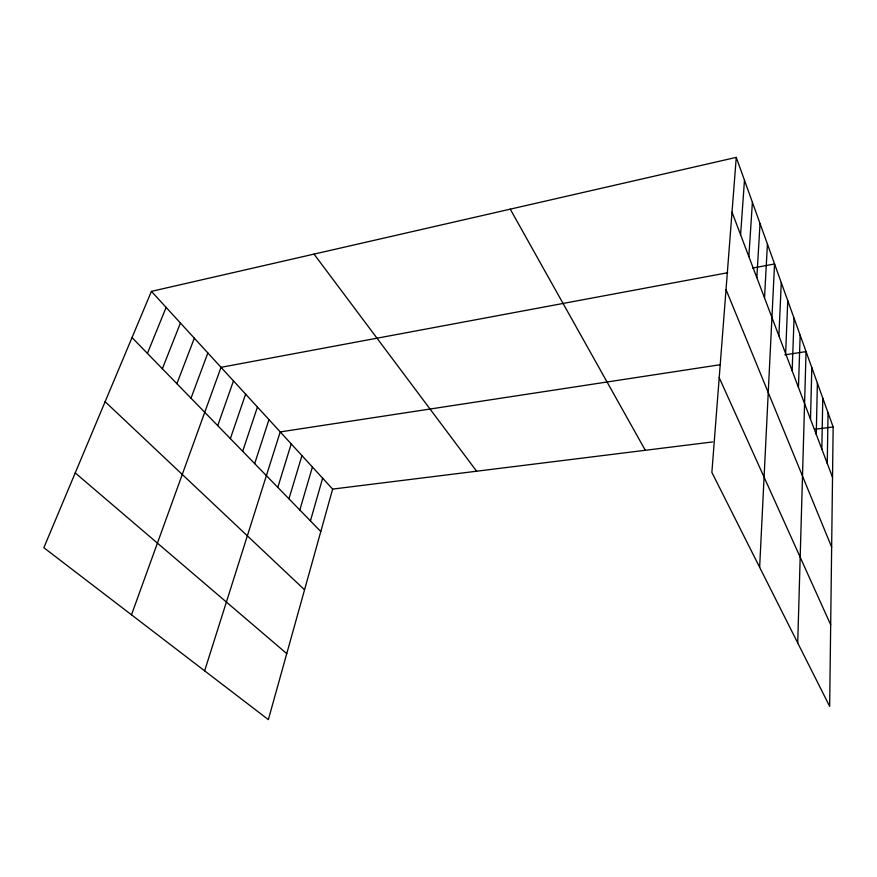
<?xml version="1.0" encoding="UTF-8"?>
<svg xmlns="http://www.w3.org/2000/svg" width="877" height="877" viewBox="0 0 877 877"><rect width="100%" height="100%" fill="white"/><g stroke="black" fill="none" stroke-linecap="round" stroke-linejoin="round"><path stroke-width="1.32" d="M736.263 157.378L833.15 426.967L829.664 706.38L711.872 472.429L736.263 157.378L151.414 291.361L43.85 547.697L268.351 719.622L332.635 489.092L151.414 291.361M827.263 463.418L828.041 412.76M821.837 449.123L822.779 398.136M816.257 434.4L817.375 383.074M810.512 419.228L811.806 367.573M797.73 642.962L806.062 351.611L784.816 354.856M798.465 387.448L800.153 335.157M792.15 370.796L794.058 318.187M785.628 353.595L787.765 300.679M778.897 335.836L781.275 282.624M759.646 567.309L774.566 263.966L752.652 268.066M764.514 297.895L767.43 244.102M756.829 277.625L760.041 223.547M748.859 256.599L752.4 202.269M740.594 234.795L744.474 180.224M310.425 520.905L322.637 478.184M299.813 509.997L312.409 467.024M288.95 498.827L301.94 455.601M277.812 487.382L291.208 443.905M204.637 670.828L280.223 431.912L719.984 364.755M254.681 463.626L268.976 419.634M242.677 451.282L257.432 407.049M230.366 438.632L245.604 394.135M217.726 425.641L233.468 380.903M131.484 614.81L221.026 367.32L727.68 272.725M191.011 398.191L207.86 352.949M176.891 383.677L194.332 338.193M162.366 368.746L180.421 323.021M147.413 353.387L166.126 307.41M332.635 489.092L712.694 441.92M814.766 429.259L833.15 426.967M75.236 472.911L286.757 653.617M105.119 401.688L304.549 589.793M132.021 337.579L320.796 531.55M314.032 254.111L476.617 471.223M510.239 209.154L645.308 450.285M719.206 377.658L830.683 624.808M726.024 289.607L831.648 547.149M732.021 212.168L832.525 477.296"/></g></svg>
